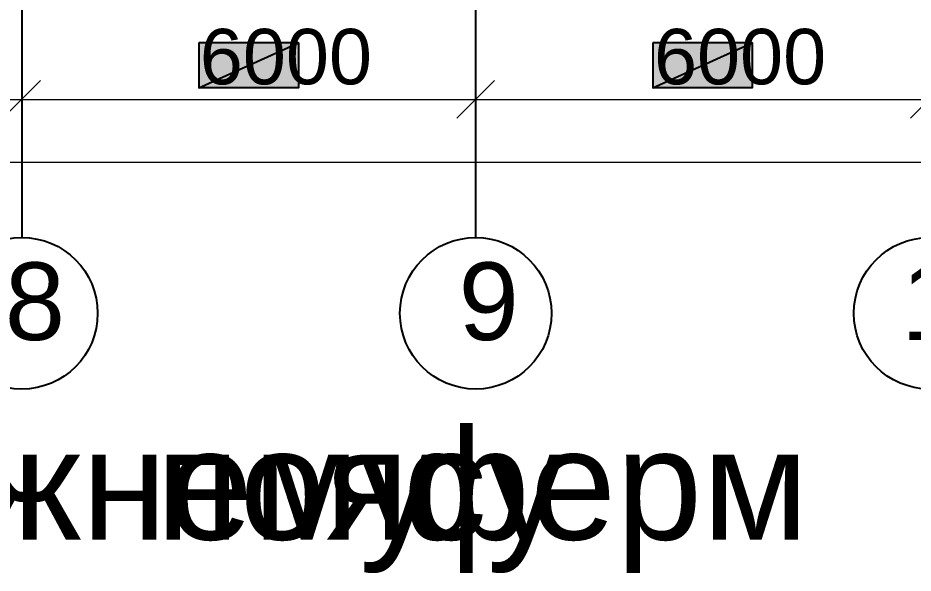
# Model space of a CAD drawing. Extents: x 8 to 21351, y 0 to 420.
# Drawn here: x 15812.3 to 15871.5, y 269 to 305.7 of the extents above; entities that cross this region are included whole.
import ezdxf

# ---------------------------------------------------------------- set-up
doc = ezdxf.new("R2010")
doc.units = 0
doc.styles.add('TEYPDFCAD_TEXT', font='arial.ttf')

msp = doc.modelspace()

# ---------------------------------------------------------------- hatches: boundary and pattern name
at = {"true_color": 0xffffff}
h = msp.add_hatch(color=0, dxfattribs=at)
h.paths.add_polyline_path([(15824.293, 304.059), (15824.293, 301.075), (15830.875, 304.059)])
h.paths.add_polyline_path([(15824.293, 301.075), (15830.875, 304.059), (15830.875, 301.075)])
h = msp.add_hatch(color=0, dxfattribs=at)
h.paths.add_polyline_path([(15854.286, 304.059), (15854.286, 301.075), (15860.869, 304.059)])
h.paths.add_polyline_path([(15854.286, 301.075), (15860.869, 304.059), (15860.869, 301.075)])

# ---------------------------------------------------------------- linework, layer by layer
at = {"color": 7, "lineweight": 25}
for p, q in [((15812.587, 309.562), (15812.587, 296.164)), ((15842.581, 309.562), (15842.581, 296.164)), ((15812.587, 296.164), (15812.587, 291.169)), ((15842.581, 296.164), (15842.581, 291.169))]:
    msp.add_line(p, q, dxfattribs=at)
at = {"color": 7, "lineweight": 5}
for p, q in [((15812.587, 300.948), (15812.587, 302.324)), ((15812.587, 300.948), (15812.587, 302.324)), ((15842.581, 300.948), (15842.581, 302.324)), ((15842.581, 300.948), (15842.581, 302.324)), ((15811.339, 299.064), (15813.836, 301.562)), ((15813.836, 301.562), (15811.339, 299.064)), ((15841.332, 299.064), (15843.829, 301.562)), ((15843.829, 301.562), (15841.332, 299.064)), ((15871.325, 299.064), (15873.823, 301.562)), ((15873.823, 301.562), (15871.325, 299.064)), ((15780.583, 300.313), (15814.577, 300.313)), ((15810.577, 300.313), (15844.591, 300.313)), ((15840.591, 300.313), (15874.585, 300.313)), ((15870.584, 300.313), (15904.578, 300.313)), ((15934.571, 296.143), (15600.582, 296.143))]:
    msp.add_line(p, q, dxfattribs=at)
at = {"color": 0, "true_color": 0xffffff}
for points in [[(15824.293, 304.059), (15824.293, 301.075), (15830.875, 304.059)], [(15824.293, 301.075), (15830.875, 304.059), (15830.875, 301.075)], [(15854.286, 304.059), (15854.286, 301.075), (15860.869, 304.059)], [(15854.286, 301.075), (15860.869, 304.059), (15860.869, 301.075)]]:
    msp.add_lwpolyline(points, close=True, dxfattribs=at)
at = {"color": 7, "lineweight": 25}
for centre in [(15812.598, 286.184), (15842.591, 286.184), (15872.584, 286.184)]:
    msp.add_circle(centre, 5.006, dxfattribs=at)

# ---------------------------------------------------------------- texts
at = {"color": 7, "style": 'TEYPDFCAD_TEXT'}
for s, height, p in [('6000', 3.6618, (15824.356, 301.308)), ('6000', 3.6618, (15854.37, 301.308)), ('8', 5.126, (15811.466, 284.416)), ('9', 5.126, (15841.459, 284.416)), ('10', 5.1259, (15870.711, 284.416)), ('ферм', 7.3201, (15837.768, 271.23)), ('нижнему', 7.3201, (15798.336, 271.23)), ('поясу', 7.3201, (15821.447, 271.23))]:
    msp.add_text(s, height=height, dxfattribs=at).set_placement(p)

doc.saveas('drawing.dxf')
